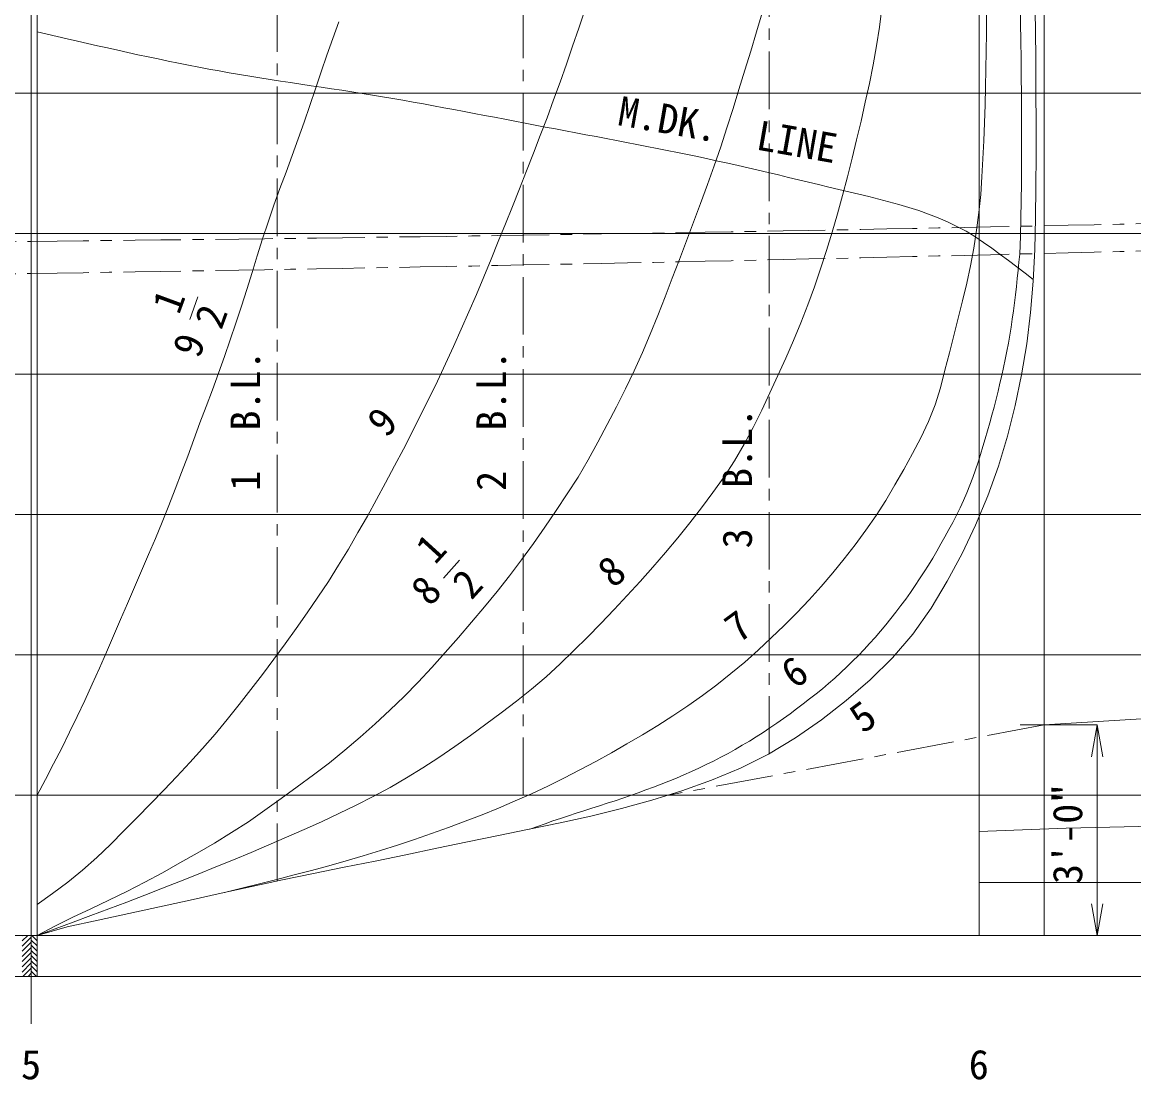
# Model space of a CAD drawing. Units: millimetres, scale not verified. Extents: x -28714 to 28714, y -20310 to 20310.
# Drawn here: x 328 to 5159, y -2324 to 2268 of the extents above; entities that cross this region are included whole.
import ezdxf
from ezdxf.enums import TextEntityAlignment as Align

# ---------------------------------------------------------------- set-up
doc = ezdxf.new("R2010")
doc.units = ezdxf.units.MM
doc.header["$LTSCALE"] = 50
doc.linetypes.add('CHAIN1', pattern=[8, 5, -1, 1, -1])
for name, color, linetype, lineweight in [('0-0_0', 3, 'Continuous', 18), ('0-1', 4, 'CHAIN1', 18), ('0-2_寸法', 2, 'Continuous', 18)]:
    doc.layers.add(name, color=color, linetype=linetype, lineweight=lineweight)
doc.styles.add('ＭＳ ゴシック', font='')
doc.styles.get('ＭＳ ゴシック').set_extended_font_data('MS Gothic')

msp = doc.modelspace()

# ---------------------------------------------------------------- linework, layer by layer
at = {"layer": '0-0_0'}
for p, q in [((367.9, 6402.98), (367.9, -2081.92)), ((392.93, 4463.22), (392.93, -1875.7)), ((4486.2, 4481.52), (4486.2, -1697.9)), ((4768.76, 4358.26), (4768.76, -1697.9)), ((20897.66, 1959.7), (-20046.92, 1959.7)), ((20754.06, 1350.1), (-20034.19, 1350.1)), ((20578.11, 740.5), (-19224.81, 740.5)), ((20301.6, 130.9), (-18982.6, 130.9)), ((19853.72, -478.7), (-19028.33, -478.7)), ((18935.82, -1088.3), (-19019.64, -1088.3)), ((15253.66, -1697.9), (-19212.94, -1697.9)), ((328.43, -1699.17), (329.7, -1697.9)), ((328.43, -1721.62), (352.15, -1697.9)), ((328.43, -1744.07), (367.92, -1704.58)), ((328.43, -1766.52), (367.92, -1727.03)), ((392.95, -1742.83), (367.92, -1717.8)), ((392.95, -1720.38), (370.47, -1697.9)), ((392.95, -1697.93), (392.92, -1697.9)), ((328.43, -1788.98), (367.92, -1749.48)), ((328.43, -1811.43), (367.92, -1771.93)), ((392.95, -1765.28), (367.92, -1740.25)), ((392.95, -1787.73), (367.92, -1762.7)), ((392.95, -1810.19), (367.92, -1785.15)), ((328.43, -1833.88), (367.92, -1794.38)), ((328.43, -1856.33), (367.92, -1816.83)), ((392.95, -1832.64), (367.92, -1807.61)), ((392.95, -1855.09), (367.92, -1830.06)), ((15259.31, -1875.7), (-18143.59, -1875.7)), ((331.51, -1875.7), (367.92, -1839.29)), ((353.96, -1875.7), (367.92, -1861.74)), ((391.11, -1875.7), (367.92, -1852.51)), ((368.66, -1875.7), (367.92, -1874.96))]:
    msp.add_line(p, q, dxfattribs=at)
for points in [[(4671.08, 737.17), (4693.26, 872.12), (4709.98, 1007.86), (4721.37, 1144.16), (4728.29, 1280.75), (4732.04, 1417.47), (4733.66, 1554.24), (4734.05, 1691.01), (4733.97, 1827.78), (4733.5, 1964.56), (4732.52, 2101.33), (4730.93, 2238.09), (4728.61, 2374.85)], [(2773.23, 2321.07), (2746.79, 2242.81), (2720.09, 2164.65), (2693, 2086.61), (2665.46, 2008.73), (2637.42, 1931.03), (2608.83, 1853.54), (2579.63, 1776.27), (2549.9, 1699.2), (2519.75, 1622.29), (2489.31, 1545.51), (2458.68, 1468.79), (2427.97, 1392.11), (2397.26, 1315.43), (2366.29, 1238.85), (2334.76, 1162.5), (2302.61, 1086.41), (2269.82, 1010.59), (2236.39, 935.06), (2202.32, 859.81), (2167.61, 784.85), (2132.26, 710.2), (2096.28, 635.84), (2059.69, 561.78), (2022.53, 488.01), (1984.81, 414.52), (1946.53, 341.33), (1907.67, 268.44), (1868.21, 195.86), (1828.15, 123.63), (1787.42, 51.76), (1745.79, -19.58), (1703.01, -90.24), (1658.87, -160.06), (1613.4, -229.03)], [(4063.78, 2330.09), (4053.09, 2247.56), (4040.6, 2165.29), (4025.9, 2083.38), (4009.46, 2001.8), (3991.81, 1920.48), (3973.43, 1839.32), (3954.41, 1758.3), (3934.7, 1677.45), (3914.23, 1596.79)], [(4522.95, 493.94), (4532.61, 528.14), (4542.04, 562.41), (4551.21, 596.74), (4560.11, 631.14), (4568.73, 665.62), (4577.05, 700.17), (4585.05, 734.79), (4592.72, 769.49), (4600.04, 804.27), (4607, 839.12), (4613.57, 874.04), (4619.75, 909.04), (4625.51, 944.1), (4630.83, 979.24), (4635.73, 1014.44), (4640.27, 1049.68), (4644.49, 1084.97), (4648.45, 1120.28), (4652.21, 1155.62), (4655.82, 1190.98), (4659.33, 1226.34), (4662.79, 1261.71), (4666.62, 1338.72), (4668.5, 1415.8), (4669.64, 1492.9), (4670.25, 1570.01), (4670.51, 1647.12), (4670.57, 1724.22), (4670.51, 1801.33), (4670.35, 1878.44), (4670.04, 1955.55), (4669.58, 2032.66), (4668.94, 2109.76), (4668.1, 2186.87), (4667.04, 2263.97), (4665.74, 2341.07)], [(3543.49, 2309.45), (3519, 2225.98), (3494.05, 2142.64), (3468.71, 2059.42), (3443.04, 1976.31), (3417.1, 1893.27), (3390.71, 1810.38), (3363.62, 1727.72), (3335.58, 1645.37), (3306.46, 1563.4), (3276.47, 1481.74), (3245.9, 1400.3), (3215, 1318.98), (3183.99, 1237.71), (3152.95, 1156.44), (3121.73, 1075.25), (3089.98, 994.26), (3057.36, 913.61), (3023.47, 833.5), (2987.86, 754.13), (2950.2, 675.72), (2910.88, 598.12), (2870.62, 521.01), (2829.89, 444.14), (2788.01, 367.89), (2743.81, 292.98), (2696.78, 219.8), (2648.1, 147.71), (2599, 75.9), (2549.41, 4.42), (2498.63, -66.2), (2446.07, -135.52), (2391.91, -203.59), (2336.6, -270.73), (2280.55, -337.26), (2223.86, -403.24), (2166.51, -468.65), (2108.41, -533.39), (2049.13, -597.06), (1988.23, -659.17)], [(4518.51, 2298.75), (4518.38, 2220.78), (4517.7, 2142.81), (4516.39, 2064.85), (4514.51, 1986.91), (4512.17, 1908.98), (4509.45, 1831.05), (4506.46, 1753.14), (4503.15, 1675.24), (4498.98, 1597.39), (4493.32, 1519.63), (4485.56, 1442.05)], [(1704.23, 2269.44), (1678.16, 2197.21), (1652.52, 2124.83), (1627.53, 2052.22), (1603.1, 1979.42), (1578.69, 1906.61), (1553.68, 1834), (1527.8, 1761.71), (1501.33, 1689.62), (1474.65, 1617.61), (1448.14, 1545.55), (1422.16, 1473.28), (1397.09, 1400.7), (1373.13, 1327.74), (1349.94, 1254.54), (1327.11, 1181.22), (1304.24, 1107.91), (1280.93, 1034.74), (1257.02, 961.77), (1232.46, 889.01), (1207.23, 816.48), (1181.32, 744.2), (1154.73, 672.15), (1127.79, 600.24), (1100.86, 528.33), (1074.15, 456.33)], [(3914.23, 1596.79), (3892.94, 1516.34), (3870.76, 1436.14), (3847.61, 1356.2), (3823.33, 1276.61), (3797.76, 1197.42), (3770.73, 1118.71), (3742.1, 1040.57), (3711.76, 963.09), (3679.86, 886.23), (3646.68, 809.91), (3612.48, 734.05), (3577.5, 658.54), (3541.92, 583.31), (3505.14, 508.66), (3466.02, 435.22), (3423.62, 363.62), (3378.05, 294), (3330.04, 226.03), (3280.25, 159.35), (3229.09, 93.71), (3176.72, 29.05), (3123.25, -34.72), (3068.81, -97.66), (3013.51, -159.85), (2957.42, -221.32), (2900.58, -282.1), (2843.06, -342.24), (2784.91, -401.77), (2726.01, -460.56), (2665.98, -518.19), (2604.43, -574.19), (2541.09, -628.15), (2476.18, -680.23), (2410.1, -730.8), (2343.2, -780.3), (2275.82, -829.14), (2208.01, -877.38), (2139.46, -924.56), (2069.84, -970.15)], [(4485.56, 1442.05), (4475.35, 1364.75), (4463.28, 1287.72), (4449.3, 1211.02), (4432.85, 1134.81), (4414.76, 1058.97), (4395.87, 983.33), (4376.73, 907.74), (4357.44, 832.2), (4338.04, 756.68), (4318.27, 681.26), (4295.47, 606.71), (4266.64, 534.3), (4232.89, 464.02), (4196.58, 395.03), (4159.33, 326.53), (4120.97, 258.65), (4081.02, 191.7), (4039.01, 126.02), (3994.71, 61.87), (3948.41, -0.86), (3900.46, -62.34), (3851, -122.61), (3800.08, -181.66), (3747.8, -239.5), (3694.21, -296.13), (3639.38, -351.56), (3583.37, -405.8), (3526.22, -458.84), (3467.84, -510.51), (3408.07, -560.57), (3346.84, -608.84), (3284.27, -655.36), (3220.52, -700.24), (3155.72, -743.6), (3090.01, -785.56), (3023.5, -826.26), (2956.32, -865.82), (2888.56, -904.39), (2820.28, -942.04)], [(392.93, -1697.9), (524.14, -1659.62), (657.89, -1631.02), (791.68, -1602.62), (925.28, -1573.35), (1058.79, -1543.65), (1192.3, -1513.92), (1325.89, -1484.59), (1459.67, -1456.1), (1593.65, -1428.62), (1727.74, -1401.67), (1861.83, -1374.68), (1995.8, -1347.14), (2129.69, -1319.17), (2263.58, -1291.25), (2397.58, -1263.85), (2531.64, -1236.72), (2665.54, -1208.81), (2799.04, -1179.07), (2931.88, -1146.55), (3063.79, -1110.4), (3194.39, -1069.81), (3323.24, -1023.94), (3449.48, -971.36), (3571.72, -910.09), (3688.69, -839.25), (3801.03, -761.27), (3908.96, -677.28), (4012.41, -587.84), (4110.14, -492.19), (4199.2, -388.46), (4277.92, -276.66), (4348.13, -159.31), (4412.3, -38.53), (4471.19, 84.9), (4524.06, 211.03), (4570.27, 339.75), (4609.9, 470.64), (4643.38, 603.24), (4671.08, 737.17)], [(3777.79, -648.4), (3805.29, -625.9), (3832.44, -602.97), (3859.19, -579.58), (3885.52, -555.71), (3911.39, -531.35), (3936.83, -506.54), (3961.84, -481.29), (3986.41, -455.61), (4010.56, -429.54), (4034.28, -403.08), (4057.58, -376.25), (4080.44, -349.04), (4102.87, -321.48), (4124.87, -293.57), (4146.42, -265.31), (4167.52, -236.72), (4188.17, -207.79), (4208.36, -178.55), (4228.09, -148.99), (4247.37, -119.14), (4266.22, -89.02), (4284.67, -58.65), (4302.75, -28.05), (4320.49, 2.74), (4337.92, 33.71), (4355.05, 64.85), (4371.81, 96.18), (4388.1, 127.76), (4403.81, 159.64), (4418.83, 191.85), (4433.06, 224.41), (4446.39, 257.35), (4458.91, 290.61), (4470.71, 324.13), (4481.91, 357.85), (4492.63, 391.74), (4502.98, 425.73), (4513.07, 459.81), (4522.95, 493.94)], [(1074.15, 456.33), (1047.49, 384.32), (1020.67, 312.36), (993.45, 240.56), (965.64, 168.98), (937.01, 97.73), (907.58, 26.8), (877.58, -43.89), (847.27, -114.45), (816.87, -184.97), (786.52, -255.5), (756.11, -326.02), (725.57, -396.47), (694.78, -466.82), (663.65, -537.02), (632.09, -607.03), (600.01, -676.8), (567.34, -746.29), (533.97, -815.45), (499.83, -884.23), (464.83, -952.59), (429.07, -1020.55), (392.93, -1088.3)], [(1613.4, -229.03), (1566.81, -297.23), (1519.26, -364.78), (1470.94, -431.77), (1422.02, -498.33), (1372.55, -564.48), (1322.41, -630.13), (1271.46, -695.14), (1219.55, -759.4), (1166.55, -822.76), (1112.37, -885.1), (1057.09, -946.49), (1000.9, -1007.03), (943.97, -1066.88), (886.46, -1126.17), (828.53, -1185.06), (770.33, -1243.68), (711.82, -1301.98), (652.26, -1359.22), (590.85, -1414.45), (526.87, -1466.69), (460.49, -1515.84), (392.93, -1563.37)], [(1988.23, -659.17), (1925.77, -719.71), (1861.97, -778.85), (1797.04, -836.74), (1730.82, -893.15), (1663.02, -947.65), (1593.71, -1000.21), (1523.53, -1051.62), (1453.14, -1102.73), (1382.67, -1153.73), (1311.34, -1203.52), (1238.43, -1250.96), (1164.09, -1296.13), (1088.86, -1339.82), (1013.24, -1382.8), (937.26, -1425.18), (860.71, -1466.5), (783.37, -1506.31), (705.29, -1544.67), (626.73, -1582.03), (547.86, -1618.72), (469.95, -1657.42), (392.95, -1697.89)], [(2533.88, -1236.26), (2567.31, -1224.2), (2600.78, -1212.24), (2634.31, -1200.47), (2667.94, -1188.99), (2701.67, -1177.82), (2735.48, -1166.87), (2769.34, -1156.07), (2803.21, -1145.33), (2837.08, -1134.56), (2870.91, -1123.68), (2904.68, -1112.62), (2938.38, -1101.32), (2971.98, -1089.76), (3005.49, -1077.94), (3038.91, -1065.83), (3072.21, -1053.43), (3105.39, -1040.7), (3138.43, -1027.61), (3171.31, -1014.14), (3204.02, -1000.26), (3236.54, -985.93), (3268.85, -971.12), (3300.92, -955.82), (3332.75, -940.02), (3364.33, -923.72), (3395.65, -906.93), (3426.71, -889.66), (3457.49, -871.9), (3488, -853.68), (3518.22, -834.98), (3548.15, -815.82), (3577.78, -796.2), (3607.11, -776.14), (3636.17, -755.68), (3664.97, -734.86), (3693.53, -713.71), (3721.87, -692.27), (3749.97, -670.51), (3777.79, -648.4)], [(2820.28, -942.04), (2751.47, -978.7), (2682.1, -1014.29), (2612.14, -1048.71), (2541.58, -1081.87), (2470.4, -1113.7), (2398.65, -1144.22), (2326.4, -1173.52), (2253.7, -1201.7), (2180.61, -1228.84), (2107.18, -1255.04), (2033.44, -1280.37), (1959.42, -1304.87), (1885.13, -1328.54), (1810.59, -1351.39), (1735.8, -1373.44), (1660.78, -1394.69), (1585.55, -1415.18), (1510.15, -1435.03), (1434.62, -1454.36), (1358.99, -1473.3), (1283.29, -1491.98), (1207.56, -1510.54)], [(2069.84, -970.15), (1998.9, -1013.64), (1926.69, -1055), (1853.42, -1094.45), (1779.26, -1132.21), (1704.39, -1168.53), (1628.95, -1203.65), (1553.06, -1237.81), (1476.87, -1271.27), (1400.45, -1304.21), (1323.83, -1336.69), (1247.02, -1368.71), (1170.03, -1400.3), (1092.88, -1431.49), (1015.57, -1462.28), (938.11, -1492.7), (860.51, -1522.78), (782.8, -1552.53), (704.96, -1581.97), (627.03, -1611.17), (549.04, -1640.18), (470.99, -1669.07), (392.93, -1697.9)]]:
    msp.add_lwpolyline(points, dxfattribs=at)
at = {"layer": '0-1'}
for p, q in [((1436.53, -1460.95), (1436.53, 6375.29)), ((2505.34, -1088.3), (2505.34, 6232.47)), ((3574.14, -908.75), (3574.14, 5908.92)), ((4768.76, -783.5), (3137.01, -1088.3))]:
    msp.add_line(p, q, dxfattribs=at)
at = {"layer": '0-1', "color": 3, "linetype": 'Continuous'}
for points in [[(1361.16, 2026.57), (1316.78, 2033.73), (1272.44, 2041.12), (1228.14, 2048.77), (1183.88, 2056.68), (1139.67, 2064.82), (1095.51, 2073.19), (1051.38, 2081.78), (1007.29, 2090.57), (963.24, 2099.54), (919.23, 2108.68), (875.24, 2117.99), (831.29, 2127.44), (787.37, 2137.03), (743.48, 2146.73), (699.61, 2156.54), (655.76, 2166.44), (611.92, 2176.42), (568.11, 2186.47), (524.3, 2196.57), (480.51, 2206.71), (436.72, 2216.88), (392.93, 2227.06)], [(3087.25, 1720.56), (3043.15, 1729.25), (2999.02, 1737.85), (2954.88, 1746.36), (2910.73, 1754.81), (2866.56, 1763.2), (2822.39, 1771.55), (2778.21, 1779.88), (2734.03, 1788.19), (2689.85, 1796.5), (2645.68, 1804.83), (2601.51, 1813.19), (2557.34, 1821.59), (2513.19, 1830.02), (2469.03, 1838.48), (2424.88, 1846.94), (2380.73, 1855.4), (2336.58, 1863.84), (2292.42, 1872.25), (2248.25, 1880.62), (2204.07, 1888.92), (2159.87, 1897.16), (2115.66, 1905.32), (2071.44, 1913.37), (2027.19, 1921.32), (1982.92, 1929.14), (1938.63, 1936.83), (1894.31, 1944.36), (1849.96, 1951.74), (1805.59, 1958.93), (1761.18, 1965.94), (1716.75, 1972.8), (1672.31, 1979.53), (1627.85, 1986.19), (1583.38, 1992.8), (1538.92, 1999.41), (1494.45, 2006.05), (1450, 2012.76), (1405.57, 2019.59), (1361.16, 2026.57)], [(4721.83, 1151.23), (4686.19, 1178.63), (4650.49, 1205.95), (4614.65, 1233.1), (4578.62, 1259.98), (4542.33, 1286.51), (4505.59, 1312.41), (4468.13, 1337.26), (4429.7, 1360.57), (4390.14, 1381.93), (4349.62, 1401.38), (4308.32, 1419.13), (4266.42, 1435.41), (4224.03, 1450.38), (4181.26, 1464.2), (4138.17, 1477.03), (4094.85, 1489.02), (4051.34, 1500.35), (4007.71, 1511.18), (3964, 1521.67), (3920.25, 1532), (3876.49, 1542.32), (3832.76, 1552.71), (3789.03, 1563.15), (3745.31, 1573.62), (3701.59, 1584.09), (3657.87, 1594.56), (3614.14, 1604.98), (3570.4, 1615.35), (3526.64, 1625.64), (3482.85, 1635.83), (3439.04, 1645.89), (3395.2, 1655.81), (3351.31, 1665.57), (3307.39, 1675.14), (3263.42, 1684.53), (3219.43, 1693.75), (3175.4, 1702.82), (3131.34, 1711.75), (3087.25, 1720.56)]]:
    msp.add_lwpolyline(points, dxfattribs=at)
at = {"layer": '0-1'}
for points in [[(4768.76, -783.5), (4886.41, -776.25), (5004.06, -768.97), (5121.71, -761.65), (5239.35, -754.26)], [(8649.98, -1106.16), (8460.74, -1113.5), (8271.51, -1121.15), (8082.31, -1129.27), (7893.12, -1137.8), (7703.94, -1146.55), (7514.77, -1155.35), (7325.59, -1164.02), (7136.39, -1172.4), (6947.18, -1180.3), (6757.94, -1187.6), (6568.68, -1194.26), (6379.39, -1200.25), (6190.09, -1205.56), (6000.76, -1210.14), (5811.42, -1213.99), (5622.07, -1217.15), (5432.71, -1220.02), (5243.36, -1223.13), (5054.02, -1227), (4864.71, -1232.14), (4675.44, -1238.61), (4486.2, -1245.75)], [(4486.2, -1467.75), (4694.64, -1467.72), (4903.07, -1467.74), (5111.51, -1467.86), (5319.95, -1468.05)]]:
    msp.add_lwpolyline(points, dxfattribs=at)
for centre, radius, start, end in [((-3533.51, 400260.05), 398962.34, 270.5603, 272.63099), ((-6096.34, 438774.35), 437644.91, 270.84632, 272.73416), ((-7830.23, 492138.32), 490889.99, 269.27427, 270.95691), ((-6026.17, 343102.14), 341984.74, 268.65578, 271.07132)]:
    msp.add_arc(centre, radius, start, end, dxfattribs=at)
at = {"layer": '0-2_寸法'}
for p, q in [((1056.34, 976.77), (1091.17, 1075.42)), ((2158.62, -146.42), (2227.97, -68.1)), ((4664.71, -783.5), (4999.31, -783.5)), ((4999.31, -783.5), (4975, -921.37)), ((4999.31, -1697.9), (4999.31, -783.5)), ((4999.31, -783.5), (5023.62, -921.37)), ((4999.31, -1697.9), (4975, -1560.03)), ((4999.31, -1697.9), (5023.62, -1560.03))]:
    msp.add_line(p, q, dxfattribs=at)

# ---------------------------------------------------------------- texts
at = {"layer": '0-2_寸法', "style": 'ＭＳ ゴシック'}
for s, rotation, p in [('M.DK.  LINE', 350.008, (2903.78, 1784.46)), ('1', 69.822, (1045.6, 981.02)), ('2', 69.822, (1229.75, 915.1)), ('9', 69.822, (1133.44, 790.62)), ('1  B.L.', 90, (1400.3, 232.93)), ('2  B.L.', 90, (2469.11, 232.93)), ('9', 47.745, (1939.11, 433.63)), ('3  B.L.', 90, (3537.91, -16.7)), ('1', 47.745, (2150.72, -117.01)), ('8', 38.478, (2918.38, -222.71)), ('8', 47.745, (2128.75, -299.06)), ('2', 47.745, (2308.71, -270.81)), ('7', 36.243, (3463.92, -462.74)), ('6', 36.243, (3708.76, -661.67)), ('5', 36.243, (4005.38, -854.71)), ('3\'-0"', 90, (4973.12, -1474.57))]:
    msp.add_text(s, height=128.3, rotation=rotation, dxfattribs=at).set_placement(p, align=Align.BOTTOM_LEFT)
for s, p in [('5', (323.12, -2360.67)), ('6', (4441.41, -2360.67))]:
    msp.add_text(s, height=128.3, dxfattribs=at).set_placement(p, align=Align.BOTTOM_LEFT)

doc.saveas('drawing.dxf')
